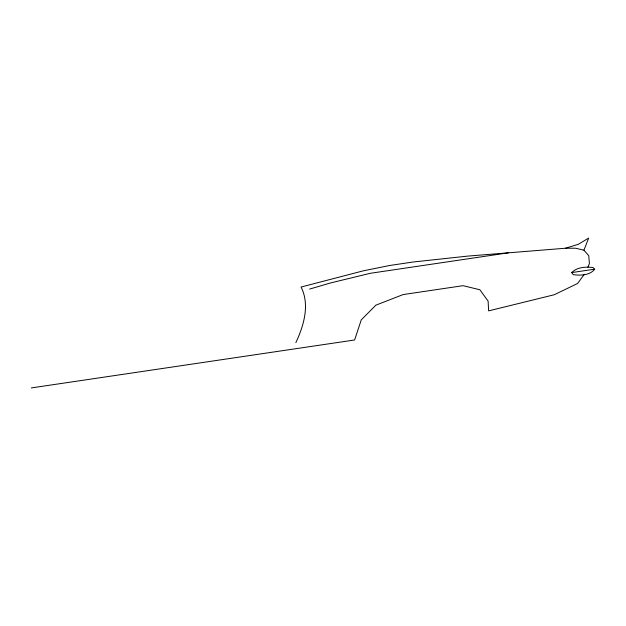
<?xml version="1.0" encoding="UTF-8"?>
<svg xmlns="http://www.w3.org/2000/svg" width="626" height="626" viewBox="0 0 626 626"><rect width="100%" height="100%" fill="white"/><g stroke="black" fill="none" stroke-linecap="round" stroke-linejoin="round"><path stroke-width="0.94" d="M587.892 267.169L589.395 263.702L588.761 255.682L583.933 250.181L588.667 238.076L578.283 244.328L565.458 248.232L467.669 256.112L412.98 262.028L389.982 265.44L363.745 270.722L301.059 287.029C310.05 304.69 303.813 325.7 295.855 342.61M584.332 274.243L577.595 283.5L554.206 294.76L488.632 310.879L488.108 301.075L479.845 289.744L463.052 285.683L403.16 294.564L375.89 305.152L361.265 319.878L354.613 339.988L31.3 387.924M594.7 269.18C589.927 275.471 580.302 275.659 573.197 274.634L571.694 272.584C576.929 267.13 586.069 266.519 593.057 267.592L594.7 269.18L571.694 272.584M309.651 289.079L330.379 282.991L370.263 273.304L508.289 252.841M565.458 248.232L575.568 248.225L583.933 250.181"/></g></svg>
